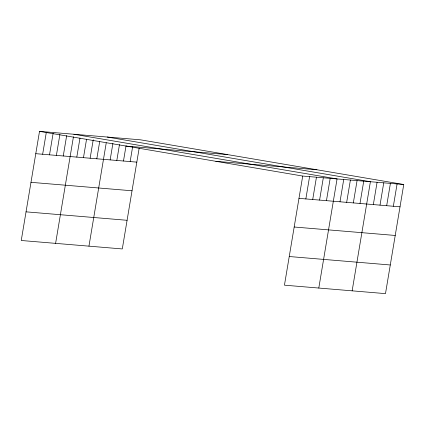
<?xml version="1.0" encoding="UTF-8"?>
<svg xmlns="http://www.w3.org/2000/svg" width="425" height="425" viewBox="0 0 425 425"><rect width="100%" height="100%" fill="white"/><g stroke="black" fill="none" stroke-linecap="round" stroke-linejoin="round"><path stroke-width="0.64" d="M403.75 184.508L302.706 176.056L284.447 285.175L385.491 293.627L403.75 184.508L140.553 139.825L39.509 131.373L21.25 240.492L122.294 248.944L139.166 148.107M42.649 154.254L46.277 132.584M49.518 154.827L53.146 133.158M56.392 155.401L59.909 134.374M63.261 155.98L66.672 135.586M55.606 243.366L73.44 136.797M76.803 157.112L80.001 137.992M83.47 157.67L86.562 139.188M90.137 158.227L93.234 139.745M96.81 158.785L99.689 141.578M88.953 246.155L106.25 142.773M110.144 159.901L112.917 143.331M116.817 160.459L119.483 144.527M123.484 161.017L126.044 145.722M130.151 161.574L132.605 146.917M305.846 198.937L309.575 176.63M312.715 199.511L316.45 177.204M319.584 200.085L323.319 177.783M326.458 200.658L330.188 178.357M318.798 288.049L337.062 178.93L73.865 134.247M339.995 201.795L343.729 179.488M346.667 202.353L350.397 180.046M353.334 202.911L357.069 180.604M360.002 203.469L363.736 181.162M352.144 290.838L370.403 181.719L107.212 137.036M373.341 204.584L377.076 182.277M380.008 205.142L383.743 182.835M386.681 205.7L390.41 183.393M393.348 206.258L397.083 183.951M126.363 146.12L227.407 154.572M215.852 161.309L316.896 169.761M35.78 153.68L136.823 162.132M298.972 198.363L400.015 206.816M30.983 182.325L132.026 190.777M294.18 227.008L395.223 235.461M26.042 211.841L127.091 220.293M289.239 256.525L390.283 264.977M39.509 131.373L302.706 176.056"/></g></svg>
